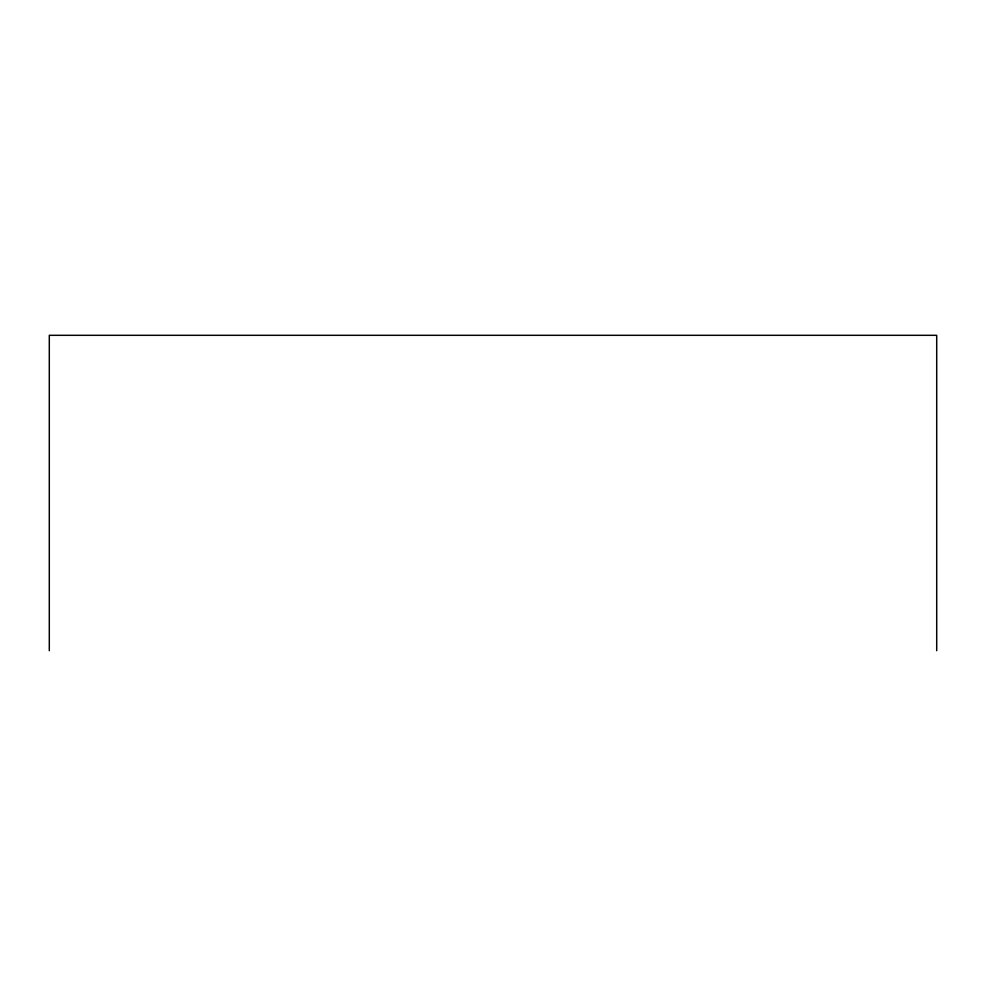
<?xml version="1.0" encoding="UTF-8"?>
<svg xmlns="http://www.w3.org/2000/svg" width="986" height="986" viewBox="0 0 986 986"><rect width="100%" height="100%" fill="white"/><g stroke="black" fill="none" stroke-linecap="round" stroke-linejoin="round"><path stroke-width="1.48" d="M936.7 650.686L936.7 335.314L49.3 335.314L49.3 650.686"/></g></svg>
